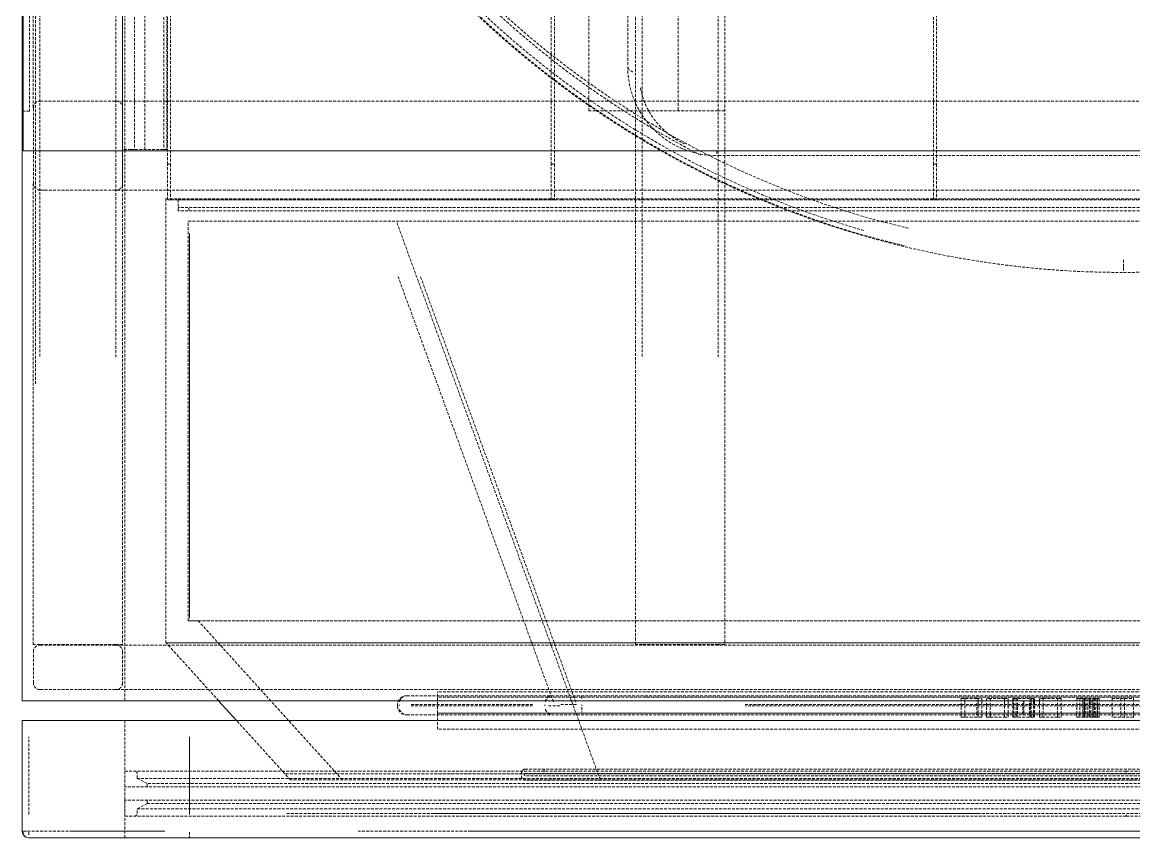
# Model space of a CAD drawing. Header units: millimetres. Extents: x 1242 to 5715, y 197 to 5386.
# Drawn here: x 2871.5 to 3369.9, y 4289.8 to 4655.7 of the extents above; entities that cross this region are included whole.
import ezdxf

# ---------------------------------------------------------------- set-up
doc = ezdxf.new("R2010")
doc.units = ezdxf.units.MM
doc.linetypes.add('HIDDEN', pattern=[1.905, 1.27, -0.635])

msp = doc.modelspace()

# ---------------------------------------------------------------- linework, layer by layer
at = {"color": 7, "linetype": 'HIDDEN', "lineweight": 0}
for p, q in [((2917.48, 4351.33), (2917.48, 5298.69)), ((2921.89, 5248.58), (2921.89, 4598.58)), ((2921.89, 5248.58), (2921.89, 4598.58)), ((2926.42, 4598.58), (2926.42, 5248.58)), ((2934.93, 5248.58), (2934.93, 4598.58)), ((2936.36, 4598.58), (2936.36, 5248.58)), ((2916.48, 5238.92), (2916.48, 4598.58)), ((2876.38, 4617.51), (2876.38, 5236.03)), ((2916.38, 5236.03), (2916.38, 4376.5)), ((3125.57, 4615.93), (3125.57, 5236.71)), ((3146.49, 4376.5), (3146.49, 5236.03)), ((3165.57, 5236.71), (3165.57, 4615.93)), ((3186.49, 5236.03), (3186.49, 4376.5)), ((3142.97, 5169.32), (3142.97, 4635.9)), ((2877.48, 4493.43), (2877.48, 5156.59)), ((2879.38, 5107.1), (2879.38, 4505.43)), ((2913.38, 4505.43), (2913.38, 5107.1)), ((3149.49, 5107.1), (3149.49, 4505.43)), ((3183.49, 4505.43), (3183.49, 5107.1)), ((2874.69, 5081.64), (2874.69, 4615.86)), ((2936.58, 4592.01), (2936.58, 4815.43)), ((2938.01, 4815.43), (2938.01, 4592.01)), ((3108.68, 4592.01), (3108.68, 4815.43)), ((3110.12, 4815.43), (3110.12, 4592.01)), ((3280.07, 4592.01), (3280.07, 4815.43)), ((3281.5, 4815.43), (3281.5, 4592.01)), ((2871.48, 4615.86), (2874.69, 4615.86)), ((2876.48, 4616.34), (2876.53, 4617.76)), ((2876.48, 4583.37), (2876.48, 4617.37)), ((2879.48, 4620.37), (3853.48, 4620.37)), ((2913.36, 4620.37), (2914.49, 4620.19)), ((2916.48, 4617.37), (2916.48, 4583.37)), ((3128.57, 4615.93), (3125.57, 4615.93)), ((3162.57, 4615.93), (3128.57, 4615.93)), ((3183.49, 4615.93), (3149.49, 4615.93)), ((3186.49, 4615.93), (3183.49, 4615.93)), ((2920.21, 4598.58), (2934.93, 4598.58)), ((2936.36, 4598.58), (2934.93, 4598.58)), ((3182.97, 4597.78), (3182.97, 4596.77)), ((3550.71, 4595.9), (3182.97, 4595.9)), ((3495.55, 4598.02), (3238.13, 4598.02)), ((2936.58, 4576.1), (2936.58, 4592.01)), ((2936.79, 4592.01), (2937.8, 4592.01)), ((2938.01, 4592.01), (2938.01, 4576.1)), ((3108.68, 4576.1), (3108.68, 4592.01)), ((3108.9, 4592.01), (3109.9, 4592.01)), ((3110.12, 4592.01), (3110.12, 4576.1)), ((3280.07, 4576.1), (3280.07, 4592.01)), ((3280.29, 4592.01), (3281.29, 4592.01)), ((3281.5, 4592.01), (3281.5, 4576.1)), ((2876.38, 4376.5), (2876.38, 4583.22)), ((2876.58, 4582.62), (2876.48, 4583.75)), ((2916.38, 4582.86), (2916.32, 4582.45)), ((2881.71, 4580.37), (2879.45, 4580.37)), ((2879.6, 4580.37), (2879.5, 4580.37)), ((2879.61, 4580.37), (3853.36, 4580.37)), ((3798.04, 4576.54), (2935.9, 4576.54)), ((2935.9, 4576.54), (2935.9, 4377.24)), ((2938.01, 4576.1), (2936.58, 4576.1)), ((2941.35, 4571.1), (2941.35, 4576.1)), ((2941.35, 4576.1), (3108.68, 4576.1)), ((3108.68, 4576.1), (2941.35, 4576.1)), ((3110.12, 4576.1), (3108.68, 4576.1)), ((3276.73, 4576.1), (3113.46, 4576.1)), ((3281.5, 4576.1), (3280.07, 4576.1)), ((3281.5, 4576.1), (3451.46, 4576.1)), ((3791.61, 4572.6), (2941.35, 4572.6)), ((3791.61, 4571.1), (2941.35, 4571.1)), ((2946.2, 4571.33), (2946.2, 4572.38)), ((2945.9, 4566.54), (3788.04, 4566.54)), ((2945.9, 4387.24), (2945.9, 4566.54)), ((3130.72, 4315.78), (3039.24, 4566.54)), ((3040, 4541.69), (3109.71, 4350.62)), ((3119.75, 4350.62), (3050.04, 4541.69)), ((3365.3, 4545.65), (3365.3, 4543.86)), ((3788.04, 4387.24), (2945.9, 4387.24)), ((2945.9, 4387.24), (2945.9, 4387.24)), ((2945.9, 4387.24), (2950.33, 4387.24)), ((3015.09, 4315.78), (2950.33, 4387.24)), ((2950.33, 4387.24), (3782.63, 4387.24)), ((2879.38, 4376.5), (2876.38, 4376.5)), ((2913.38, 4376.5), (2879.38, 4376.5)), ((2879.48, 4376.33), (3853.48, 4376.33)), ((2914.49, 4376.15), (2912.92, 4376.33)), ((2916.38, 4376.5), (2913.38, 4376.5)), ((2935.9, 4377.24), (3798.04, 4377.24)), ((2935.9, 4377.24), (2936.06, 4377.24)), ((2935.9, 4377.24), (2935.9, 4377.24)), ((3796.9, 4377.24), (2936.06, 4377.24)), ((2959.55, 4351.33), (2936.06, 4377.24)), ((3149.49, 4376.5), (3146.49, 4376.5)), ((3183.49, 4376.5), (3149.49, 4376.5)), ((3186.49, 4376.5), (3183.49, 4376.5)), ((2876.52, 4373.63), (2876.48, 4373.07)), ((2876.48, 4359.33), (2876.48, 4373.33)), ((2916.48, 4373.33), (2916.48, 4359.33)), ((2876.48, 4359.8), (2876.49, 4359.29)), ((2916.32, 4358.4), (2916.48, 4359.64)), ((2879.39, 4356.35), (2881.18, 4356.33)), ((2879.6, 4356.33), (2879.5, 4356.33)), ((2879.61, 4356.33), (3853.36, 4356.33)), ((3689.17, 4353.57), (3043.79, 4353.57)), ((3057.66, 4352.94), (3057.66, 4355.37)), ((3678.68, 4355.37), (3057.66, 4355.37)), ((3057.66, 4345.7), (3057.66, 4352.94)), ((3678.68, 4352.94), (3057.66, 4352.94)), ((3122.43, 4353.51), (3122.43, 4352.4)), ((3585.53, 4352.94), (3150.82, 4352.94)), ((3292.52, 4352.35), (3292.52, 4343.97)), ((3294.18, 4343.97), (3294.18, 4352.35)), ((3300.07, 4343.97), (3300.07, 4352.35)), ((3301.82, 4343.97), (3301.82, 4352.35)), ((3303.93, 4352.35), (3303.93, 4343.97)), ((3305.59, 4352.35), (3303.93, 4352.35)), ((3305.59, 4352.35), (3305.59, 4343.97)), ((3311.94, 4343.97), (3311.94, 4352.35)), ((3311.94, 4352.35), (3313.6, 4352.35)), ((3311.94, 4343.97), (3311.94, 4352.35)), ((3313.6, 4343.97), (3313.6, 4352.35)), ((3315.71, 4343.97), (3315.71, 4352.35)), ((3316.06, 4352.35), (3315.71, 4352.35)), ((3316.17, 4352.35), (3316.17, 4343.97)), ((3316.23, 4352.35), (3325.01, 4352.35)), ((3317.19, 4352.35), (3317.19, 4343.97)), ((3317.74, 4352.35), (3317.74, 4343.97)), ((3323.53, 4352.35), (3323.53, 4343.97)), ((3323.9, 4343.97), (3323.9, 4352.35)), ((3325.01, 4343.97), (3325.01, 4352.35)), ((3325.47, 4343.97), (3325.47, 4352.35)), ((3327.68, 4343.97), (3327.68, 4352.35)), ((3329.33, 4352.35), (3327.68, 4352.35)), ((3329.33, 4352.35), (3329.33, 4343.97)), ((3329.33, 4352.35), (3335.68, 4352.35)), ((3335.68, 4352.35), (3335.68, 4343.97)), ((3337.34, 4352.35), (3335.68, 4352.35)), ((3337.34, 4352.35), (3337.34, 4343.97)), ((3344.33, 4352.35), (3344.33, 4343.97)), ((3345.71, 4352.35), (3345.71, 4343.97)), ((3345.8, 4352.35), (3345.8, 4343.97)), ((3347.02, 4343.97), (3347.02, 4352.35)), ((3347.19, 4352.35), (3347.19, 4343.97)), ((3347.81, 4343.97), (3347.81, 4352.35)), ((3347.82, 4352.35), (3347.82, 4343.97)), ((3348.46, 4352.35), (3348.46, 4343.97)), ((3349.26, 4352.35), (3349.26, 4343.97)), ((3350.13, 4343.97), (3350.13, 4352.35)), ((3350.62, 4343.97), (3350.62, 4352.35)), ((3351.5, 4352.35), (3351.5, 4343.97)), ((3351.57, 4343.97), (3351.57, 4352.35)), ((3351.6, 4343.97), (3351.6, 4352.35)), ((3352.15, 4352.35), (3352.15, 4343.97)), ((3352.15, 4352.35), (3353.63, 4352.35)), ((3352.56, 4352.35), (3352.56, 4343.97)), ((3353.44, 4343.97), (3353.44, 4352.35)), ((3353.63, 4352.35), (3353.63, 4343.97)), ((3354.46, 4352.35), (3354.46, 4343.97)), ((3360.16, 4352.35), (3369.73, 4352.35)), ((3360.16, 4352.35), (3360.16, 4343.97)), ((3364.12, 4352.35), (3364.12, 4343.97)), ((3365.77, 4352.35), (3365.77, 4343.97)), ((3369.73, 4352.35), (3369.73, 4343.97)), ((3039.79, 4349), (3039.79, 4349.57)), ((3039.8, 4349), (3039.8, 4349)), ((3040.42, 4349.57), (3040.32, 4349.57)), ((3040.47, 4349.09), (3040.47, 4349.48)), ((3045.94, 4349.57), (3100.36, 4349.57)), ((3100.36, 4349), (3045.94, 4349)), ((3105.83, 4349.48), (3105.83, 4349.09)), ((3122.43, 4349.09), (3122.43, 4349.48)), ((3122.43, 4348.41), (3122.43, 4346.17)), ((3195.65, 4349.57), (3537.31, 4349.57)), ((3537.31, 4349), (3195.65, 4349)), ((3299.51, 4345.22), (3299.51, 4351.09)), ((3320.2, 4345.22), (3320.2, 4351.09)), ((3320.66, 4351.09), (3320.66, 4345.22)), ((3323.22, 4345.22), (3323.22, 4351.09)), ((2917.48, 4342.53), (2917.48, 4289.85)), ((2991.76, 4315.78), (2967.52, 4342.53)), ((3689.17, 4345), (3043.79, 4345)), ((3057.66, 4345.81), (3678.68, 4345.81)), ((3678.68, 4345.7), (3057.66, 4345.7)), ((3057.66, 4338.57), (3057.66, 4345.7)), ((3150.82, 4345.81), (3585.53, 4345.81)), ((3303.93, 4343.97), (3305.59, 4343.97)), ((3311.94, 4343.97), (3313.6, 4343.97)), ((3315.71, 4343.97), (3316.05, 4343.97)), ((3327.68, 4343.97), (3329.33, 4343.97)), ((3335.68, 4343.97), (3329.33, 4343.97)), ((3335.68, 4343.97), (3337.34, 4343.97)), ((3353.63, 4343.97), (3352.15, 4343.97)), ((3353.74, 4343.97), (3354.46, 4343.97)), ((3369.73, 4343.97), (3360.16, 4343.97)), ((3678.68, 4338.57), (3057.66, 4338.57)), ((2874.48, 4300.3), (2874.48, 4335.07)), ((2946.47, 4300.3), (2946.47, 4335.07)), ((2917.5, 4319.76), (2917.5, 4312.68)), ((2917.5, 4319.76), (3366.48, 4319.76)), ((2923.08, 4316.47), (2923.08, 4318.56)), ((2989.59, 4318.56), (3299.97, 4318.56)), ((3676.86, 4318.56), (3056.1, 4318.56)), ((3096.93, 4320.67), (3636.03, 4320.67)), ((3096.93, 4318.67), (3636.03, 4318.67)), ((3636.03, 4317.67), (3096.93, 4317.67)), ((3105.57, 4320.67), (3105.57, 4318.67)), ((3130.53, 4315.67), (3130.53, 4317.67)), ((3366.48, 4319.76), (3815.46, 4319.76)), ((3815.46, 4312.68), (2917.5, 4312.68)), ((2927.47, 4314.14), (2923.08, 4316.47)), ((3809.88, 4316.47), (2923.08, 4316.47)), ((2927.47, 4312.68), (2927.47, 4314.14)), ((3805.49, 4314.14), (2927.47, 4314.14)), ((3741.2, 4315.78), (2991.76, 4315.78)), ((3636.03, 4315.67), (3096.93, 4315.67)), ((2917.5, 4306.68), (2917.5, 4299.61)), ((3815.46, 4306.68), (2917.5, 4306.68)), ((2927.47, 4305.23), (2927.47, 4306.68)), ((2923.08, 4302.9), (2927.47, 4305.23)), ((2923.08, 4300.81), (2923.08, 4302.9)), ((2923.08, 4302.9), (3809.88, 4302.9)), ((2927.47, 4305.23), (3805.49, 4305.23)), ((3366.48, 4299.61), (2917.5, 4299.61)), ((3299.97, 4300.81), (2989.59, 4300.81)), ((3056.1, 4300.81), (3676.86, 4300.81)), ((3815.46, 4299.61), (3366.48, 4299.61)), ((2871.47, 4292.85), (2871.48, 4292.72)), ((2872.39, 4292.85), (2873.33, 4292.85)), ((2946.47, 4292.4), (2946.47, 4290.73)), ((3710.88, 4292.85), (3022.08, 4292.85)), ((3660.47, 4292.85), (3072.47, 4292.85))]:
    msp.add_line(p, q, dxfattribs=at)
at = {"color": 7, "linetype": 'Continuous', "lineweight": 15}
for p, q in [((2871.48, 4351.33), (2871.48, 5274.63)), ((2871.87, 5267.02), (2871.87, 4598)), ((3786.48, 4598), (2946.48, 4598)), ((2946.48, 4351.33), (2871.48, 4351.33)), ((3786.48, 4351.33), (2946.48, 4351.33)), ((2967.52, 4342.53), (2959.55, 4351.33)), ((2871.48, 4342.53), (2871.47, 4342.53)), ((2871.47, 4342.53), (2871.47, 4292.85)), ((2871.48, 4292.85), (2871.48, 4342.53)), ((2946.48, 4342.53), (2871.48, 4342.53)), ((2946.48, 4342.53), (3786.48, 4342.53)), ((2871.96, 4292.85), (2871.48, 4292.85)), ((3786.48, 4289.85), (2946.48, 4289.85))]:
    msp.add_line(p, q, dxfattribs=at)
at = {"color": 8, "linetype": 'Continuous', "lineweight": 15}
for p, q in [((2946.48, 4561), (2946.48, 4388.33)), ((2946.48, 4300.3), (2946.48, 4335.07)), ((3072.48, 4292.85), (3660.48, 4292.85)), ((2946.48, 4289.89), (2946.48, 4290.73))]:
    msp.add_line(p, q, dxfattribs=at)
at = {"color": 7, "linetype": 'Continuous', "lineweight": 15, "flags": 128}
msp.add_lwpolyline([(2871.87, 4598), (2872.59, 4598), (2873.66, 4598), (2875.09, 4598), (2876.88, 4598), (2879, 4598), (2881.45, 4598), (2884.22, 4598), (2887.3, 4598), (2890.66, 4598), (2894.3, 4598), (2898.19, 4598), (2902.32, 4598), (2906.67, 4598), (2911.21, 4598), (2915.92, 4598), (2920.78, 4598), (2925.77, 4598), (2930.86, 4598), (2936.02, 4598), (2941.24, 4598), (2946.48, 4598)], dxfattribs=at)
at = {"color": 7, "linetype": 'HIDDEN', "lineweight": 0, "flags": 128}
msp.add_lwpolyline([(2873.39, 4290.05), (2873.89, 4289.91), (2874.47, 4289.85)], dxfattribs=at)
at = {"color": 7, "linetype": 'HIDDEN', "lineweight": 0}
for centre, radius, start, end in [((3182.97, 4635.9), 40, 180, 270), ((3043.79, 4349.57), 4, 90, 180), ((3044.36, 4349.89), 3.84, 118.5737, 172.0177), ((3109.72, 4349.89), 3.84, 118.5737, 172.0177), ((3043.79, 4349), 4, 180, 270), ((3044.11, 4348.49), 3.54, 196.6528, 253.0438), ((3109.47, 4348.49), 3.54, 196.6528, 253.0438)]:
    msp.add_arc(centre, radius, start, end, dxfattribs=at)
at = {"color": 7, "linetype": 'Continuous', "lineweight": 15}
for centre, start, end in [((2874.48, 4292.85), 180, 270), ((2874.47, 4292.85), 182.3954, 248.87)]:
    msp.add_arc(centre, 3, start, end, dxfattribs=at)
at = {"color": 7, "linetype": 'HIDDEN', "lineweight": 0}
for major_axis, start_param, end_param in [((0, 2.5), 0, 3.141593), ((0, 0.5), 6.283185, 9.424778)]:
    msp.add_ellipse((3096.93, 4318.17), major_axis=major_axis, ratio=0.672026, start_param=start_param, end_param=end_param, dxfattribs=at)
for points, knots in [([(3177.17, 5333.88), (3174.7, 5332.64), (3167.03, 5328.78), (3154.45, 5321.61), (3139.15, 5312.16), (3124.53, 5302.17), (3110.61, 5291.78), (3097.45, 5281.11), (3084.61, 5269.77), (3074.57, 5260.14), (3065.1, 5250.51), (3056.76, 5241.54), (3047.65, 5231), (3039.93, 5221.49), (3032.61, 5211.94), (3025.36, 5201.9), (3018.96, 5192.42), (3013.59, 5184), (3009.24, 5176.86), (3005.06, 5169.69), (3001.06, 5162.48), (2997.35, 5155.49), (2994.05, 5148.97), (2991.11, 5142.92), (2988.27, 5136.85), (2985.41, 5130.43), (2982.53, 5123.67), (2979.4, 5115.96), (2976.24, 5107.65), (2973.15, 5098.92), (2970.41, 5090.62), (2967.68, 5081.75), (2964.97, 5072.17), (2962.32, 5061.77), (2959.93, 5051.23), (2957.87, 5040.94), (2955.93, 5029.81), (2954.22, 5018.09), (2952.74, 5005.06), (2951.66, 4991.9), (2950.98, 4978.33), (2950.72, 4962.1), (2951.2, 4943.21), (2952.89, 4921.48), (2955.78, 4899.51), (2959.9, 4877.46), (2965.25, 4855.49), (2971.86, 4833.64), (2978.91, 4814.27), (2985.96, 4797.42), (2992.69, 4782.91), (3000.11, 4768.41), (3008.25, 4753.97), (3016.39, 4740.79), (3024.3, 4728.95), (3031.82, 4718.43), (3039.55, 4708.29), (3047.4, 4698.62), (3055.41, 4689.33), (3063.65, 4680.33), (3072.18, 4671.55), (3080.97, 4663.01), (3090.01, 4654.74), (3099.13, 4646.87), (3108.17, 4639.52), (3117.54, 4632.32), (3127.57, 4625.06), (3136.49, 4619.02), (3143.72, 4614.37), (3148.99, 4611.09), (3154.32, 4607.89), (3159.69, 4604.77), (3165.11, 4601.73), (3170.58, 4598.75), (3174.28, 4596.84), (3176.13, 4595.87)], [0, 0, 0, 0, 0.0091165, 0.0282821, 0.047709, 0.0683876, 0.0865895, 0.1049589, 0.1241945, 0.1430279, 0.1507923, 0.1686896, 0.1833976, 0.1967128, 0.2090517, 0.223024, 0.2375346, 0.2467376, 0.2559387, 0.2650806, 0.2740931, 0.2831058, 0.2911417, 0.2982046, 0.3052679, 0.3132302, 0.3213577, 0.3294824, 0.3406565, 0.3506355, 0.3600238, 0.3694451, 0.3812362, 0.3928168, 0.4048311, 0.4168423, 0.4273823, 0.4420744, 0.4558632, 0.4706018, 0.4855804, 0.5006238, 0.5240805, 0.5478371, 0.5724231, 0.5970674, 0.6217461, 0.6469152, 0.6722396, 0.6896662, 0.7070754, 0.7249659, 0.7433213, 0.7616837, 0.775999, 0.7902533, 0.8043011, 0.8179848, 0.8313013, 0.8447297, 0.8581845, 0.8716399, 0.8851027, 0.8985606, 0.911355, 0.923483, 0.9375076, 0.9521616, 0.9589844, 0.9658087, 0.972636, 0.9794613, 0.9862857, 0.9931114, 1, 1, 1, 1]), ([(3108.95, 5298.69), (3105.89, 5296.37), (3097.15, 5289.74), (3083.46, 5277.87), (3067.88, 5263.18), (3053.11, 5247.67), (3039.13, 5231.44), (3025.99, 5214.52), (3013.73, 5196.96), (3002.39, 5178.8), (2991.98, 5160.08), (2982.53, 5140.86), (2974.07, 5121.19), (2966.62, 5101.1), (2960.21, 5080.67), (2954.83, 5059.94), (2950.52, 5038.96), (2947.28, 5017.79), (2945.12, 4996.48), (2944.05, 4975.09), (2944.06, 4953.67), (2945.17, 4932.28), (2947.35, 4910.98), (2950.62, 4889.81), (2954.96, 4868.84), (2960.36, 4848.11), (2966.8, 4827.69), (2974.27, 4807.62), (2982.76, 4787.95), (2992.23, 4768.74), (3002.67, 4750.04), (3014.04, 4731.89), (3026.32, 4714.34), (3038.93, 4698.15), (3051.71, 4683.25), (3064.54, 4669.58), (3077.95, 4656.5), (3091.94, 4644.03), (3106.45, 4632.21), (3121.29, 4621.17), (3136.24, 4611.04), (3148.46, 4603.49), (3157.83, 4598.07), (3164.35, 4594.46), (3170.81, 4591.03), (3177.29, 4587.72), (3184.08, 4584.41), (3191.53, 4580.94), (3199.93, 4577.24), (3209.35, 4573.34), (3219.9, 4569.29), (3231.6, 4565.17), (3244.5, 4561.07), (3258.55, 4557.11), (3273.76, 4553.42), (3288.87, 4550.35), (3303.7, 4547.9), (3318.11, 4546.02), (3333.22, 4544.59), (3349.03, 4543.64), (3359.81, 4543.52), (3365.3, 4543.45)], [0, 0, 0, 0, 0.010983, 0.031421, 0.05186, 0.072298, 0.092737, 0.113175, 0.133614, 0.154052, 0.174491, 0.194929, 0.215368, 0.235806, 0.256245, 0.276683, 0.297122, 0.31756, 0.337999, 0.358437, 0.378876, 0.399314, 0.419753, 0.440191, 0.46063, 0.481068, 0.501507, 0.521945, 0.542384, 0.562822, 0.583261, 0.603699, 0.624138, 0.644576, 0.66246, 0.680344, 0.698228, 0.716113, 0.733997, 0.75181, 0.769074, 0.785702, 0.792946, 0.800061, 0.80705, 0.81391, 0.820897, 0.828683, 0.837443, 0.847179, 0.857891, 0.869799, 0.882718, 0.896648, 0.911589, 0.927541, 0.940785, 0.954652, 0.969144, 0.98426, 1, 1, 1, 1]), ([(3365.3, 4543.45), (3371.36, 4543.53), (3383.15, 4543.67), (3400.32, 4544.81), (3416.46, 4546.47), (3431.57, 4548.61), (3445.57, 4551.1), (3458.46, 4553.82), (3470.27, 4556.69), (3481.09, 4559.64), (3490.99, 4562.6), (3499.97, 4565.53), (3508.14, 4568.38), (3515.78, 4571.22), (3523.2, 4574.14), (3533.01, 4578.22), (3545.17, 4583.68), (3561.05, 4591.55), (3578.18, 4601), (3596.32, 4612.24), (3613.93, 4624.43), (3630.89, 4637.51), (3647.17, 4651.42), (3662.72, 4666.15), (3677.5, 4681.64), (3691.48, 4697.87), (3704.62, 4714.79), (3716.87, 4732.35), (3728.22, 4750.52), (3738.63, 4769.23), (3748.08, 4788.45), (3756.54, 4808.13), (3763.99, 4828.21), (3770.4, 4848.64), (3775.78, 4869.38), (3780.09, 4890.36), (3783.33, 4911.53), (3785.49, 4932.84), (3786.56, 4954.23), (3786.55, 4975.64), (3785.44, 4997.03), (3783.26, 5018.34), (3779.99, 5039.5), (3775.65, 5060.48), (3770.25, 5081.2), (3763.81, 5101.63), (3756.33, 5121.7), (3747.85, 5141.36), (3738.38, 5160.57), (3727.94, 5179.28), (3716.57, 5197.42), (3704.29, 5214.97), (3691.68, 5231.17), (3678.9, 5246.07), (3666.07, 5259.73), (3652.66, 5272.82), (3638.64, 5285.24), (3628.33, 5293.86), (3622.55, 5298.13), (3621.8, 5298.69)], [0, 0, 0, 0, 0.017346, 0.033766, 0.04926, 0.063828, 0.077469, 0.089966, 0.101569, 0.112278, 0.122094, 0.13117, 0.13932, 0.14689, 0.154497, 0.162152, 0.177327, 0.192686, 0.212906, 0.23334, 0.253781, 0.274221, 0.294662, 0.315103, 0.335543, 0.355984, 0.376425, 0.396865, 0.417306, 0.437747, 0.458187, 0.478628, 0.499069, 0.519509, 0.53995, 0.560391, 0.580831, 0.601272, 0.621713, 0.642153, 0.662594, 0.683034, 0.703475, 0.723916, 0.744356, 0.764797, 0.785238, 0.805678, 0.826119, 0.84656, 0.867, 0.887441, 0.907882, 0.925768, 0.943654, 0.96154, 0.979426, 0.997312, 1, 1, 1, 1]), ([(2958.06, 4866.89), (2959.57, 4860.8), (2962.94, 4847.11), (2969.71, 4826.23), (2978.07, 4804.26), (2987.68, 4782.8), (2998.47, 4761.91), (3010.41, 4741.66), (3023.47, 4722.12), (3037.61, 4703.33), (3052.78, 4685.37), (3068.93, 4668.28), (3086.01, 4652.13), (3103.98, 4636.96), (3122.76, 4622.83), (3142.31, 4609.76), (3162.56, 4597.82), (3183.45, 4587.02), (3204.91, 4577.44), (3226.86, 4568.98), (3241.84, 4564.4), (3249.33, 4562.11)], [0, 0, 0, 0, 0.042553, 0.095745, 0.148936, 0.202128, 0.255319, 0.308511, 0.361702, 0.414894, 0.468085, 0.521277, 0.574468, 0.62766, 0.680851, 0.734043, 0.787234, 0.840426, 0.893617, 0.946809, 1, 1, 1, 1]), ([(3268.94, 4563.28), (3262.95, 4564.76), (3249.45, 4568.09), (3228.87, 4574.76), (3207.22, 4583), (3186.07, 4592.47), (3165.48, 4603.1), (3145.52, 4614.88), (3126.26, 4627.75), (3107.74, 4641.68), (3090.04, 4656.63), (3073.2, 4672.55), (3057.28, 4689.39), (3042.33, 4707.09), (3028.4, 4725.61), (3015.52, 4744.87), (3003.75, 4764.83), (2993.11, 4785.42), (2983.66, 4806.58), (2975.33, 4828.2), (2970.82, 4842.97), (2968.56, 4850.36)], [0, 0, 0, 0, 0.042553, 0.095745, 0.148936, 0.202128, 0.255319, 0.308511, 0.361702, 0.414894, 0.468085, 0.521277, 0.574468, 0.62766, 0.680851, 0.734043, 0.787234, 0.840426, 0.893617, 0.946809, 1, 1, 1, 1]), ([(3267.08, 4555.5), (3260.96, 4557.01), (3247.21, 4560.4), (3226.23, 4567.21), (3204.15, 4575.6), (3182.59, 4585.25), (3161.61, 4596.09), (3141.26, 4608.1), (3121.62, 4621.22), (3102.75, 4635.42), (3084.7, 4650.66), (3067.54, 4666.89), (3051.31, 4684.05), (3036.07, 4702.1), (3021.87, 4720.97), (3008.74, 4740.61), (2996.74, 4760.96), (2985.9, 4781.94), (2976.27, 4803.51), (2967.77, 4825.56), (2963.17, 4840.61), (2960.87, 4848.14)], [0, 0, 0, 0, 0.042553, 0.095745, 0.148936, 0.202128, 0.255319, 0.308511, 0.361702, 0.414894, 0.468085, 0.521277, 0.574468, 0.62766, 0.680851, 0.734043, 0.787234, 0.840426, 0.893617, 0.946809, 1, 1, 1, 1]), ([(3143.15, 4635.37), (3143.19, 4635.19), (3143.27, 4634.82), (3143.77, 4634.32), (3144.4, 4633.85), (3144.96, 4633.61), (3145.24, 4633.49)], [0, 0, 0, 0, 0.233042, 0.485128, 0.742564, 1, 1, 1, 1]), ([(3148.66, 4626.32), (3149.11, 4624.42), (3149.87, 4621.15), (3151.9, 4616.73), (3154.16, 4612.98), (3156.71, 4609.77), (3159.4, 4607.07), (3162.11, 4604.86), (3165.07, 4602.86), (3167.25, 4601.77), (3168.34, 4601.23)], [0, 0, 0, 0, 0.187406, 0.32335, 0.458512, 0.593671, 0.695284, 0.796966, 0.898541, 1, 1, 1, 1]), ([(2876.48, 4617.37), (2876.48, 4617.41), (2876.48, 4617.51), (2876.49, 4617.65), (2876.51, 4617.79), (2876.53, 4617.93), (2876.58, 4618.13), (2876.66, 4618.4), (2876.83, 4618.79), (2877.11, 4619.24), (2877.53, 4619.67), (2877.99, 4619.99), (2878.4, 4620.17), (2878.73, 4620.27), (2878.98, 4620.33), (2879.23, 4620.36), (2879.4, 4620.36), (2879.48, 4620.37)], [0, 0, 0, 0, 0.0244993, 0.0492397, 0.0742465, 0.0995426, 0.1251486, 0.1860073, 0.250202, 0.3659566, 0.4999791, 0.6249412, 0.7499175, 0.8128154, 0.8749614, 0.937589, 1, 1, 1, 1]), ([(2913.48, 4620.37), (2913.53, 4620.37), (2913.64, 4620.36), (2913.81, 4620.35), (2914.01, 4620.32), (2914.24, 4620.27), (2914.58, 4620.17), (2914.99, 4619.98), (2915.45, 4619.65), (2915.85, 4619.24), (2916.14, 4618.79), (2916.31, 4618.4), (2916.39, 4618.11), (2916.45, 4617.84), (2916.48, 4617.6), (2916.48, 4617.44), (2916.48, 4617.37)], [0, 0, 0, 0, 0.037055, 0.078706, 0.125053, 0.187198, 0.250099, 0.387029, 0.500046, 0.634064, 0.749831, 0.814019, 0.874888, 0.917375, 0.959044, 1, 1, 1, 1]), ([(2920.21, 4598.58), (2919.77, 4598.58), (2919.29, 4598.58), (2918.38, 4598.58), (2917.94, 4598.58), (2917.21, 4598.58), (2916.92, 4598.58), (2916.56, 4598.58), (2916.48, 4598.58), (2916.48, 4598.58)], [0, 0, 0, 0, 0.25, 0.25, 0.5, 0.5, 0.75, 0.75, 1, 1, 1, 1]), ([(2879.48, 4580.37), (2879.43, 4580.37), (2879.33, 4580.37), (2879.16, 4580.38), (2878.96, 4580.41), (2878.73, 4580.46), (2878.38, 4580.56), (2877.98, 4580.75), (2877.51, 4581.08), (2877.11, 4581.49), (2876.83, 4581.94), (2876.66, 4582.33), (2876.57, 4582.63), (2876.52, 4582.89), (2876.49, 4583.13), (2876.48, 4583.29), (2876.48, 4583.37)], [0, 0, 0, 0, 0.0370551, 0.0787055, 0.1250529, 0.1871978, 0.2500992, 0.3870293, 0.5000458, 0.634064, 0.7498305, 0.8140187, 0.8748878, 0.9173753, 0.9590441, 1, 1, 1, 1]), ([(2916.48, 4583.37), (2916.48, 4583.32), (2916.48, 4583.23), (2916.47, 4583.08), (2916.45, 4582.94), (2916.43, 4582.8), (2916.39, 4582.6), (2916.31, 4582.33), (2916.14, 4581.94), (2915.85, 4581.49), (2915.44, 4581.07), (2914.97, 4580.74), (2914.57, 4580.56), (2914.24, 4580.46), (2913.99, 4580.41), (2913.74, 4580.37), (2913.57, 4580.37), (2913.48, 4580.37)], [0, 0, 0, 0, 0.024499, 0.04924, 0.074247, 0.099543, 0.125149, 0.186007, 0.250202, 0.365957, 0.499979, 0.624941, 0.749917, 0.812815, 0.874961, 0.937589, 1, 1, 1, 1]), ([(2941.35, 4576.1), (2940.96, 4576.1), (2940.54, 4576.1), (2939.71, 4576.1), (2939.32, 4576.1), (2938.66, 4576.1), (2938.41, 4576.1), (2938.08, 4576.1), (2938.01, 4576.1), (2938.01, 4576.1)], [0, 0, 0, 0, 0.25, 0.25, 0.5, 0.5, 0.75, 0.75, 1, 1, 1, 1]), ([(3113.46, 4576.1), (3113.07, 4576.1), (3112.64, 4576.1), (3111.82, 4576.1), (3111.42, 4576.1), (3110.77, 4576.1), (3110.51, 4576.1), (3110.19, 4576.1), (3110.12, 4576.1), (3110.12, 4576.1)], [0, 0, 0, 0, 0.25, 0.25, 0.5, 0.5, 0.75, 0.75, 1, 1, 1, 1]), ([(3276.73, 4576.1), (3277.12, 4576.1), (3277.55, 4576.1), (3278.37, 4576.1), (3278.77, 4576.1), (3279.42, 4576.1), (3279.67, 4576.1), (3280, 4576.1), (3280.07, 4576.1), (3280.07, 4576.1)], [0, 0, 0, 0, 0.25, 0.25, 0.5, 0.5, 0.75, 0.75, 1, 1, 1, 1]), ([(3365.3, 4549.14), (3365.3, 4549.02), (3365.3, 4548.38), (3365.3, 4547.23), (3365.3, 4546.36), (3365.3, 4545.91)], [0, 0, 0, 0, 0.105577, 0.539401, 1, 1, 1, 1]), ([(3365.3, 4546.14), (3365.3, 4546.28), (3365.3, 4546.7), (3365.3, 4547.5), (3365.3, 4548.03)], [0, 0, 0, 0, 0.340785, 1, 1, 1, 1]), ([(2876.48, 4373.33), (2876.48, 4373.38), (2876.48, 4373.47), (2876.49, 4373.61), (2876.51, 4373.75), (2876.53, 4373.89), (2876.58, 4374.1), (2876.66, 4374.36), (2876.83, 4374.76), (2877.11, 4375.21), (2877.53, 4375.63), (2877.99, 4375.95), (2878.4, 4376.14), (2878.73, 4376.24), (2878.98, 4376.29), (2879.23, 4376.32), (2879.4, 4376.33), (2879.48, 4376.33)], [0, 0, 0, 0, 0.024499, 0.04924, 0.074246, 0.099543, 0.125149, 0.186007, 0.250202, 0.365957, 0.499979, 0.624941, 0.749917, 0.812815, 0.874961, 0.937589, 1, 1, 1, 1]), ([(2913.48, 4376.33), (2913.53, 4376.33), (2913.64, 4376.33), (2913.81, 4376.31), (2914.01, 4376.29), (2914.24, 4376.24), (2914.58, 4376.13), (2914.99, 4375.94), (2915.45, 4375.62), (2915.85, 4375.21), (2916.14, 4374.76), (2916.31, 4374.36), (2916.39, 4374.07), (2916.45, 4373.8), (2916.48, 4373.57), (2916.48, 4373.41), (2916.48, 4373.33)], [0, 0, 0, 0, 0.037055, 0.078706, 0.125053, 0.187198, 0.250099, 0.387029, 0.500046, 0.634064, 0.749831, 0.814019, 0.874888, 0.917375, 0.959044, 1, 1, 1, 1]), ([(2879.48, 4356.33), (2879.43, 4356.33), (2879.33, 4356.33), (2879.16, 4356.35), (2878.96, 4356.37), (2878.73, 4356.42), (2878.38, 4356.53), (2877.98, 4356.72), (2877.51, 4357.04), (2877.11, 4357.45), (2876.83, 4357.9), (2876.66, 4358.3), (2876.57, 4358.59), (2876.52, 4358.86), (2876.49, 4359.09), (2876.48, 4359.25), (2876.48, 4359.33)], [0, 0, 0, 0, 0.037055, 0.078706, 0.125053, 0.187198, 0.250099, 0.387029, 0.500046, 0.634064, 0.749831, 0.814019, 0.874888, 0.917375, 0.959044, 1, 1, 1, 1]), ([(2916.48, 4359.33), (2916.48, 4359.28), (2916.48, 4359.19), (2916.47, 4359.05), (2916.45, 4358.91), (2916.43, 4358.77), (2916.39, 4358.56), (2916.31, 4358.3), (2916.14, 4357.9), (2915.85, 4357.45), (2915.44, 4357.03), (2914.97, 4356.71), (2914.57, 4356.52), (2914.24, 4356.42), (2913.99, 4356.37), (2913.74, 4356.34), (2913.57, 4356.33), (2913.48, 4356.33)], [0, 0, 0, 0, 0.024499, 0.04924, 0.074247, 0.099543, 0.125149, 0.186007, 0.250202, 0.365957, 0.499979, 0.624941, 0.749917, 0.812815, 0.874961, 0.937589, 1, 1, 1, 1]), ([(3299.51, 4352.35), (3298.99, 4352.35), (3298.19, 4352.35), (3297.11, 4352.35), (3295.58, 4352.35), (3294.05, 4352.35), (3292.52, 4352.35)], [-3, -3, -3, -3, -2, -2, -2, -1, -1, -1, -1]), ([(3299.51, 4352.35), (3299.83, 4352.35), (3300.47, 4352.35), (3301.18, 4352.35), (3301.72, 4352.35), (3301.76, 4352.35), (3301.78, 4352.35)], [0, 0, 0, 0, 0.219027, 0.437689, 0.677759, 1, 1, 1, 1]), ([(3300.01, 4352.35), (3300.03, 4352.35), (3300.06, 4352.35), (3299.92, 4352.35), (3299.86, 4352.35)], [0, 0, 0, 0, 0.541028, 1, 1, 1, 1]), ([(3311.94, 4352.35), (3311.94, 4352.35), (3311.94, 4352.35), (3311.94, 4352.35), (3311.94, 4352.35), (3311.68, 4352.35), (3311.16, 4352.35), (3310.65, 4352.35), (3309.82, 4352.35), (3308.67, 4352.35), (3307.99, 4352.35), (3307.41, 4352.35), (3306.93, 4352.35), (3306.46, 4352.35), (3306.11, 4352.35), (3305.9, 4352.35), (3305.69, 4352.35), (3305.59, 4352.35), (3305.59, 4352.35), (3305.59, 4352.35), (3305.59, 4352.35), (3305.59, 4352.35)], [-16, -16, -16, -16, -15, -15, -15, -14, -14, -14, -13, -13, -13, -12, -12, -12, -11, -11, -11, -10, -10, -10, -9, -9, -9, -9]), ([(3325.36, 4352.35), (3325.38, 4352.35), (3325.48, 4352.35), (3325.43, 4352.35), (3325.4, 4352.35)], [0, 0, 0, 0, 0.294357, 1, 1, 1, 1]), ([(3344.39, 4352.35), (3344.39, 4352.35), (3344.36, 4352.35), (3344.75, 4352.35), (3345.27, 4352.35), (3345.39, 4352.35)], [0, 0, 0, 0, 0.286289, 0.827928, 1, 1, 1, 1]), ([(3345.74, 4352.35), (3345.73, 4352.35), (3345.66, 4352.35), (3345.9, 4352.35), (3346.52, 4352.35), (3347.43, 4352.35), (3348.44, 4352.35), (3349.44, 4352.35), (3350.3, 4352.35), (3350.99, 4352.35), (3351.44, 4352.35), (3351.63, 4352.35), (3351.59, 4352.35), (3351.59, 4352.35)], [0, 0, 0, 0, 0.023568, 0.148819, 0.274007, 0.386574, 0.494123, 0.58933, 0.690735, 0.778718, 0.883483, 0.988974, 1, 1, 1, 1]), ([(3354.46, 4352.35), (3354.26, 4352.35), (3354, 4352.35), (3353.78, 4352.35), (3353.72, 4352.35)], [0, 0, 0, 0, 0.755019, 1, 1, 1, 1]), ([(3107.46, 4349), (3107.96, 4349), (3109.49, 4349), (3111.61, 4349), (3113.03, 4349)], [0, 0, 0, 0, 0.3289036, 1, 1, 1, 1]), ([(3119.96, 4349.57), (3119.16, 4349.57), (3116.73, 4349.57), (3114.51, 4349.57), (3113.03, 4349.57)], [0, 0, 0, 0, 0.3289036, 1, 1, 1, 1]), ([(3292.52, 4343.97), (3294.05, 4343.97), (3295.58, 4343.97), (3297.11, 4343.97), (3298.19, 4343.97), (3298.99, 4343.97), (3299.51, 4343.97)], [-3, -3, -3, -3, -2, -2, -2, -1, -1, -1, -1]), ([(3301.73, 4343.97), (3301.76, 4343.97), (3301.82, 4343.97), (3301.45, 4343.97), (3300.72, 4343.97), (3299.98, 4343.97), (3299.55, 4343.97), (3299.51, 4343.97)], [0, 0, 0, 0, 0.158581, 0.461921, 0.714493, 0.968832, 1, 1, 1, 1]), ([(3299.86, 4343.97), (3299.89, 4343.97), (3300.05, 4343.97), (3300.04, 4343.97), (3300.03, 4343.97)], [0, 0, 0, 0, 0.174527, 1, 1, 1, 1]), ([(3305.59, 4343.97), (3305.59, 4343.97), (3305.59, 4343.97), (3305.59, 4343.97), (3305.59, 4343.97), (3305.69, 4343.97), (3305.9, 4343.97), (3306.11, 4343.97), (3306.46, 4343.97), (3306.93, 4343.97), (3307.41, 4343.97), (3307.99, 4343.97), (3308.67, 4343.97), (3309.82, 4343.97), (3310.65, 4343.97), (3311.16, 4343.97), (3311.68, 4343.97), (3311.94, 4343.97), (3311.94, 4343.97), (3311.94, 4343.97), (3311.94, 4343.97), (3311.94, 4343.97)], [-16, -16, -16, -16, -15, -15, -15, -14, -14, -14, -13, -13, -13, -12, -12, -12, -11, -11, -11, -10, -10, -10, -9, -9, -9, -9]), ([(3325.01, 4343.97), (3324.94, 4343.97), (3324.83, 4343.97), (3324.07, 4343.97), (3323.03, 4343.97), (3321.59, 4343.97), (3320.01, 4343.97), (3318.41, 4343.97), (3317.24, 4343.97), (3316.49, 4343.97), (3316.17, 4343.97), (3316.21, 4343.97), (3316.22, 4343.97)], [0, 0, 0, 0, 0.130547, 0.228157, 0.326128, 0.418561, 0.559592, 0.664716, 0.770663, 0.862728, 0.955568, 1, 1, 1, 1]), ([(3325.42, 4343.97), (3325.45, 4343.97), (3325.49, 4343.97), (3325.36, 4343.97), (3325.36, 4343.97)], [0, 0, 0, 0, 0.9694, 1, 1, 1, 1]), ([(3345.4, 4343.97), (3345.35, 4343.97), (3344.91, 4343.97), (3344.47, 4343.97), (3344.39, 4343.97), (3344.35, 4343.97)], [0, 0, 0, 0, 0.061887, 0.544744, 1, 1, 1, 1]), ([(3351.58, 4343.97), (3351.55, 4343.97), (3351.5, 4343.97), (3350.98, 4343.97), (3350.22, 4343.97), (3349.29, 4343.97), (3348.32, 4343.97), (3347.42, 4343.97), (3346.63, 4343.97), (3346.02, 4343.97), (3345.71, 4343.97), (3345.74, 4343.97), (3345.75, 4343.97)], [0, 0, 0, 0, 0.111402, 0.217978, 0.324557, 0.427991, 0.515953, 0.619244, 0.713833, 0.819155, 0.934102, 1, 1, 1, 1]), ([(2923.08, 4318.56), (2923.08, 4318.59), (2923.08, 4318.65), (2923.07, 4318.74), (2923.05, 4318.83), (2923.03, 4318.92), (2922.99, 4319.01), (2922.93, 4319.14), (2922.83, 4319.31), (2922.67, 4319.47), (2922.48, 4319.6), (2922.29, 4319.69), (2922.11, 4319.74), (2921.97, 4319.76), (2921.91, 4319.76), (2921.88, 4319.76)], [0, 0, 0, 0, 0.039176, 0.079231, 0.120278, 0.162409, 0.2057, 0.250212, 0.365971, 0.500012, 0.609324, 0.749962, 0.877298, 0.950255, 1, 1, 1, 1]), ([(3366.48, 4319.29), (3366.48, 4319.3), (3366.48, 4319.45), (3366.48, 4319.63), (3366.48, 4319.78), (3366.48, 4319.75), (3366.48, 4319.76), (3366.48, 4319.76), (3366.48, 4319.76)], [0, 0, 0, 0, 0.016072, 0.15019, 0.277669, 0.438431, 0.719215, 1, 1, 1, 1]), ([(2921.88, 4299.61), (2921.91, 4299.61), (2921.98, 4299.61), (2922.07, 4299.62), (2922.17, 4299.64), (2922.32, 4299.69), (2922.48, 4299.76), (2922.67, 4299.9), (2922.83, 4300.06), (2922.94, 4300.24), (2923.01, 4300.4), (2923.05, 4300.54), (2923.08, 4300.67), (2923.08, 4300.76), (2923.08, 4300.81)], [0, 0, 0, 0, 0.055363, 0.121838, 0.174858, 0.250118, 0.387977, 0.500093, 0.634121, 0.749909, 0.81618, 0.879776, 0.940939, 1, 1, 1, 1]), ([(3366.48, 4300.08), (3366.48, 4300.07), (3366.48, 4299.92), (3366.48, 4299.74), (3366.48, 4299.59), (3366.48, 4299.62), (3366.48, 4299.61), (3366.48, 4299.61), (3366.48, 4299.61)], [0, 0, 0, 0, 0.016072, 0.15019, 0.277669, 0.438431, 0.719215, 1, 1, 1, 1]), ([(2871.84, 4292.85), (2871.82, 4292.26), (2871.78, 4291.08), (2872.84, 4290.4), (2873.38, 4290.06)], [0, 0, 0, 0, 0.49985, 1, 1, 1, 1]), ([(2873.81, 4292.85), (2873.88, 4292.85), (2874.57, 4292.85), (2877.06, 4292.85), (2881.31, 4292.85), (2886.82, 4292.85), (2893.25, 4292.85), (2898.29, 4292.85), (2900.82, 4292.85)], [0, 0, 0, 0, 0.022758, 0.218206, 0.413655, 0.609103, 0.804552, 1, 1, 1, 1]), ([(2874.48, 4292.4), (2874.48, 4292.26), (2874.48, 4291.9), (2874.48, 4291.31), (2874.48, 4290.94), (2874.48, 4290.73)], [0, 0, 0, 0, 0.220983, 0.570609, 1, 1, 1, 1])]:
    msp.add_open_spline(points, degree=3, knots=knots, dxfattribs=at)
for points in [[(3351.5, 4352.35), (3351.77, 4352.35), (3351.99, 4352.35), (3352.15, 4352.35)], [(3352.15, 4343.97), (3351.99, 4343.97), (3351.77, 4343.97), (3351.5, 4343.97)]]:
    msp.add_open_spline(points, degree=3, dxfattribs=at)
at = {"color": 7, "linetype": 'Continuous', "lineweight": 15}
for points, knots in [([(2871.84, 4292.85), (2871.83, 4292.26), (2871.79, 4291.08), (2872.85, 4290.4), (2873.39, 4290.06)], [0, 0, 0, 0, 0.49985, 1, 1, 1, 1]), ([(2874.48, 4289.85), (2874.48, 4289.85), (2876.35, 4289.85), (2883.57, 4289.85), (2894.24, 4289.85), (2910.22, 4289.85), (2927.63, 4289.85), (2937.06, 4289.85), (2946.48, 4289.85)], [0, 0, 0, 0, 0.25, 0.25, 0.5, 0.75, 0.75, 1, 1, 1, 1])]:
    msp.add_open_spline(points, degree=3, knots=knots, dxfattribs=at)
at = {"color": 8, "linetype": 'Continuous', "lineweight": 15}
msp.add_open_spline([(2935.35, 4292.85), (2932.57, 4292.85), (2926.57, 4292.85), (2917.7, 4292.85), (2908.89, 4292.85), (2900.65, 4292.85), (2895.85, 4292.85), (2893.45, 4292.85)], degree=3, knots=[0, 0, 0, 0, 0.177051, 0.382788, 0.588525, 0.794263, 1, 1, 1, 1], dxfattribs=at)

doc.saveas('drawing.dxf')
